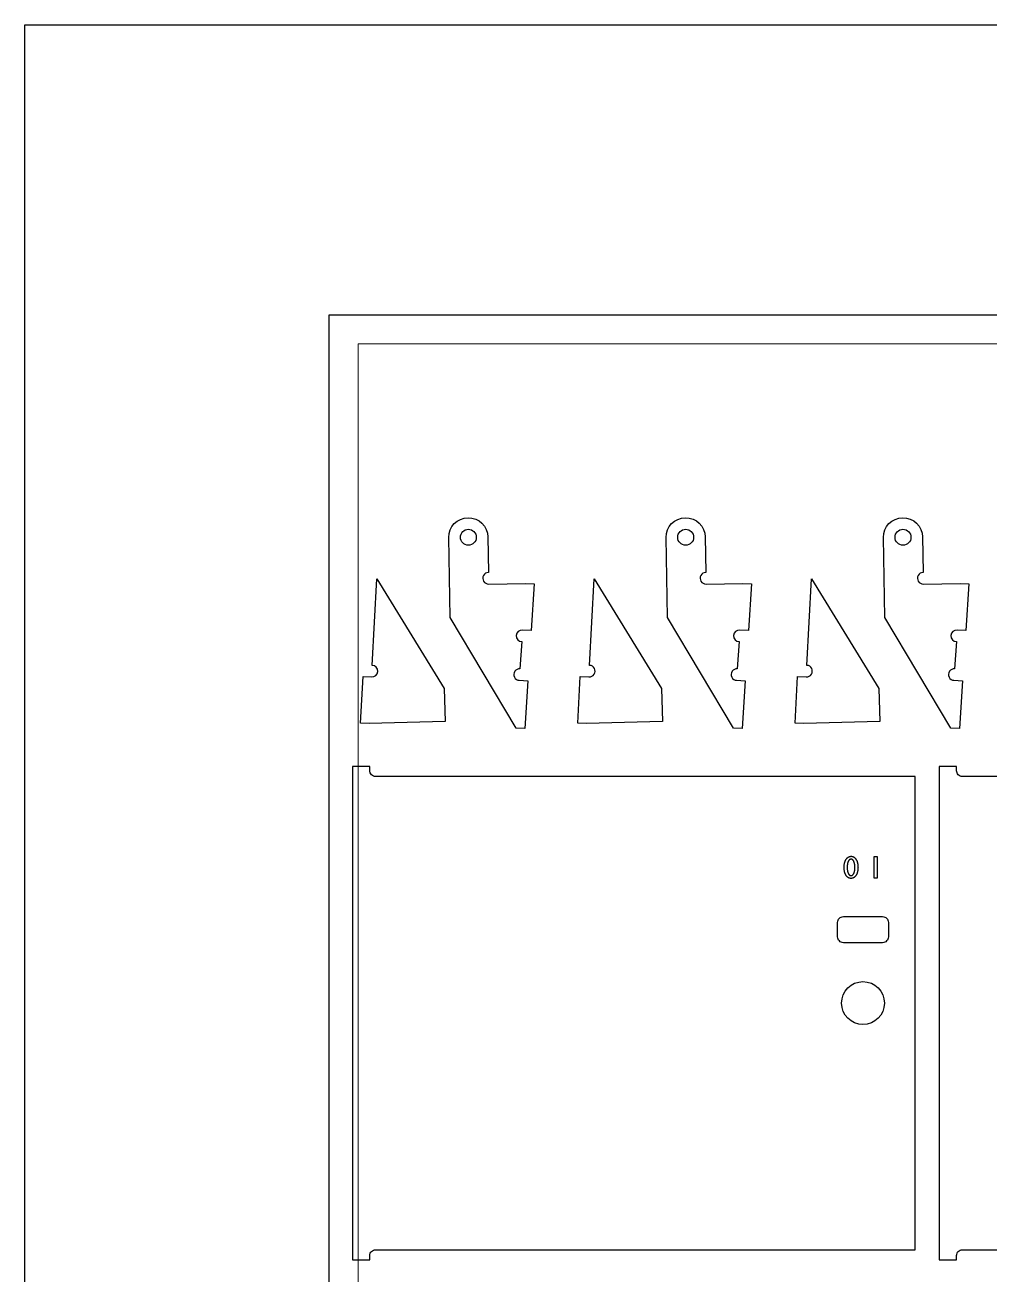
# Model space of a CAD drawing. Header units: millimetres. Extents: x -300 to 5880, y -300 to 4158.
# Drawn here: x 0 to 665, y 3296 to 4158 of the extents above; entities that cross this region are included whole.
import ezdxf

# ---------------------------------------------------------------- set-up
doc = ezdxf.new("R2010")
doc.units = ezdxf.units.MM
doc.layers.add('00-NOPRINT_TEXT', color=7, linetype='Continuous', lineweight=25)
doc.layers.add('00_NOPRINT_TOLERANCE', color=7, linetype='Continuous', lineweight=5)
for name, color, linetype, lineweight, true_color in [('BOARD_$TH-NOMINAL', 3, 'Continuous', 30, 0x00ff00), ('TOP-CUT-INSIDE_12.000MM', 3, 'Continuous', 25, 0x00ff04), ('TOP-CUT-OUTSIDE_12.000MM', 60, 'Continuous', 25, 0xa0ff00), ('TOP-HOLE-11.002MM-DIAM_12.000MM', 5, 'Continuous', 25, 0x000dff)]:
    doc.layers.add(name, color=color, linetype=linetype, lineweight=lineweight, true_color=true_color)
doc.layers.add('TOP-POCKET-INSIDE_2.000MM', color=4, linetype='Continuous')

# ---------------------------------------------------------------- blocks, each defined once
blk = doc.blocks.new('Borders Opendesk_7')
at = {"layer": '00-NOPRINT_TEXT'}
for p, q in [((0, 4158), (5880, 4158)), ((0, 0), (0, 4158))]:
    blk.add_line(p, q, dxfattribs=at)
at = {"layer": '00_NOPRINT_TOLERANCE', "ltscale": 0.379202}
for p, q in [((210, 3958), (1430, 3958)), ((210, 1518), (210, 3958))]:
    blk.add_line(p, q, dxfattribs=at)
at = {"layer": '00_NOPRINT_TOLERANCE', "ltscale": 0.380876}
blk.add_line((230, 3938), (1410, 3938), dxfattribs=at)
at = {"layer": '00_NOPRINT_TOLERANCE', "ltscale": 0.380023}
blk.add_line((230, 1538), (230, 3938), dxfattribs=at)
at = {"layer": 'BOARD_$TH-NOMINAL'}
for p, q in [((210, 3958), (1430, 3958)), ((210, 1518), (210, 3958))]:
    blk.add_line(p, q, dxfattribs=at)

msp = doc.modelspace()

# ---------------------------------------------------------------- linework, layer by layer
at = {"layer": 'TOP-CUT-INSIDE_12.000MM'}
msp.add_lwpolyline([(564.91, 3542.86), (591.91, 3542.86, -0.414214), (595.91, 3538.86), (595.91, 3528.86, -0.414214), (591.91, 3524.86), (564.91, 3524.86, -0.414214), (560.91, 3528.86), (560.91, 3538.86, -0.414214)], format="xyb", close=True, dxfattribs=at)
msp.add_circle((578.41, 3483.19), 14.79, dxfattribs=at)
at = {"layer": 'TOP-CUT-OUTSIDE_12.000MM'}
for points in [[(343.39, 3740.53, 1), (342.87, 3732.55), (341.65, 3713.84, 1.000001), (341.12, 3705.86), (347.11, 3705.47), (344.95, 3672.54), (338.96, 3672.93), (293.46, 3749.17), (292.52, 3804.34, -1), (319.52, 3804.76), (319.93, 3780.28, 1.000127), (320.07, 3772.29), (345.45, 3772.72), (351.42, 3772.33), (349.31, 3740.14), (343.39, 3740.53)], [(493.39, 3740.53, 1), (492.87, 3732.55), (491.65, 3713.84, 1.000001), (491.12, 3705.86), (497.11, 3705.47), (494.95, 3672.54), (488.96, 3672.93), (443.46, 3749.17), (442.52, 3804.34, -1), (469.52, 3804.76), (469.93, 3780.28, 1.000127), (470.07, 3772.29), (495.45, 3772.72), (501.42, 3772.33), (499.31, 3740.14), (493.39, 3740.53)], [(643.39, 3740.53, 1), (642.87, 3732.55), (641.65, 3713.84, 1.000001), (641.12, 3705.86), (647.11, 3705.47), (644.95, 3672.54), (638.96, 3672.93), (593.46, 3749.17), (592.52, 3804.34, -1), (619.52, 3804.76), (619.93, 3780.28, 1.000127), (620.07, 3772.29), (645.45, 3772.72), (651.42, 3772.33), (649.31, 3740.14), (643.39, 3740.53)]]:
    msp.add_lwpolyline(points, format="xyb", dxfattribs=at)
for points in [[(239.23, 3708.19, 1), (239.66, 3716.18), (242.84, 3775.84), (289.27, 3700.17), (289.94, 3677.51), (237.58, 3675.98), (231.59, 3676.3), (233.31, 3708.51)], [(392.84, 3775.84), (439.27, 3700.17), (439.94, 3677.51), (387.58, 3675.98), (381.59, 3676.3), (383.31, 3708.51), (389.23, 3708.19, 1), (389.66, 3716.18)], [(531.59, 3676.3), (533.31, 3708.51), (539.23, 3708.19, 1), (539.66, 3716.18), (542.84, 3775.84), (589.27, 3700.17), (589.94, 3677.51), (537.58, 3675.98)], [(242, 3313), (614.34, 3313), (614.34, 3639.5), (242, 3639.5, -0.414214), (238, 3643.5), (238, 3646.5), (226, 3646.5), (226, 3306), (238, 3306), (238, 3309, -0.414214)], [(647, 3639.5, -0.414214), (643, 3643.5), (643, 3646.5), (631, 3646.5), (631, 3306), (643, 3306), (643, 3309, -0.414214), (647, 3313), (1019.34, 3313), (1019.34, 3639.5)]]:
    msp.add_lwpolyline(points, format="xyb", close=True, dxfattribs=at)
at = {"layer": 'TOP-HOLE-11.002MM-DIAM_12.000MM'}
for centre in [(306.02, 3804.55), (456.02, 3804.55), (606.02, 3804.55)]:
    msp.add_circle(centre, 5.5, dxfattribs=at)
at = {"layer": 'TOP-POCKET-INSIDE_2.000MM'}
for points in [[(570.25, 3584.44), (570.37, 3584.44), (570.5, 3584.43), (570.62, 3584.42), (570.69, 3584.41), (570.75, 3584.41), (570.81, 3584.4), (570.87, 3584.39), (570.93, 3584.38), (570.99, 3584.36), (571.05, 3584.35), (571.11, 3584.34), (571.17, 3584.32), (571.23, 3584.31), (571.28, 3584.29), (571.34, 3584.27), (571.4, 3584.25), (571.46, 3584.23), (571.51, 3584.21), (571.57, 3584.19), (571.63, 3584.16), (571.68, 3584.14), (571.74, 3584.11), (571.79, 3584.09), (571.85, 3584.06), (571.9, 3584.03), (571.96, 3584), (572.01, 3583.97), (572.12, 3583.9), (572.22, 3583.83), (572.33, 3583.76), (572.43, 3583.68), (572.53, 3583.6), (572.63, 3583.51), (572.73, 3583.42), (572.82, 3583.33), (572.92, 3583.23), (573.01, 3583.13), (573.1, 3583.02), (573.2, 3582.91), (573.29, 3582.79), (573.37, 3582.68), (573.46, 3582.55), (573.55, 3582.42), (573.63, 3582.29), (573.71, 3582.16), (573.79, 3582.02), (573.87, 3581.88), (573.95, 3581.74), (574.02, 3581.59), (574.09, 3581.45), (574.15, 3581.3), (574.22, 3581.15), (574.28, 3580.99), (574.34, 3580.84), (574.39, 3580.68), (574.45, 3580.52), (574.5, 3580.36), (574.55, 3580.19), (574.59, 3580.02), (574.63, 3579.85), (574.71, 3579.51), (574.78, 3579.15), (574.84, 3578.79), (574.89, 3578.42), (574.92, 3578.04), (574.95, 3577.65), (574.96, 3577.25), (574.97, 3576.84), (574.96, 3576.42), (574.95, 3576.01), (574.92, 3575.61), (574.89, 3575.22), (574.84, 3574.84), (574.78, 3574.47), (574.71, 3574.11), (574.63, 3573.77), (574.59, 3573.59), (574.55, 3573.43), (574.5, 3573.26), (574.45, 3573.1), (574.39, 3572.94), (574.34, 3572.78), (574.28, 3572.62), (574.22, 3572.47), (574.15, 3572.32), (574.09, 3572.17), (574.02, 3572.02), (573.95, 3571.88), (573.87, 3571.74), (573.79, 3571.6), (573.71, 3571.46), (573.63, 3571.33), (573.55, 3571.2), (573.46, 3571.07), (573.37, 3570.95), (573.28, 3570.83), (573.19, 3570.72), (573.1, 3570.61), (573.01, 3570.5), (572.91, 3570.4), (572.82, 3570.3), (572.72, 3570.21), (572.62, 3570.12), (572.52, 3570.03), (572.41, 3569.95), (572.31, 3569.88), (572.2, 3569.8), (572.1, 3569.74), (571.99, 3569.67), (571.88, 3569.61), (571.82, 3569.58), (571.76, 3569.56), (571.71, 3569.53), (571.65, 3569.5), (571.59, 3569.48), (571.53, 3569.46), (571.48, 3569.43), (571.42, 3569.41), (571.36, 3569.39), (571.3, 3569.37), (571.24, 3569.35), (571.18, 3569.34), (571.12, 3569.32), (571.06, 3569.31), (570.93, 3569.28), (570.81, 3569.26), (570.68, 3569.24), (570.55, 3569.22), (570.42, 3569.21), (570.29, 3569.21), (570.16, 3569.21), (570.03, 3569.21), (569.89, 3569.21), (569.76, 3569.22), (569.63, 3569.24), (569.51, 3569.26), (569.38, 3569.28), (569.26, 3569.3), (569.13, 3569.33), (569.01, 3569.37), (568.89, 3569.41), (568.83, 3569.43), (568.77, 3569.45), (568.72, 3569.47), (568.66, 3569.5), (568.6, 3569.52), (568.54, 3569.55), (568.49, 3569.58), (568.43, 3569.6), (568.32, 3569.66), (568.21, 3569.72), (568.1, 3569.79), (568, 3569.86), (567.89, 3569.94), (567.79, 3570.02), (567.69, 3570.1), (567.59, 3570.19), (567.49, 3570.28), (567.39, 3570.37), (567.3, 3570.47), (567.21, 3570.58), (567.12, 3570.69), (567.03, 3570.8), (566.94, 3570.91), (566.85, 3571.03), (566.77, 3571.16), (566.69, 3571.28), (566.61, 3571.42), (566.53, 3571.55), (566.45, 3571.69), (566.38, 3571.82), (566.31, 3571.97), (566.24, 3572.11), (566.17, 3572.26), (566.11, 3572.41), (566.05, 3572.56), (565.99, 3572.72), (565.94, 3572.87), (565.89, 3573.03), (565.84, 3573.2), (565.79, 3573.36), (565.74, 3573.53), (565.7, 3573.7), (565.63, 3574.05), (565.56, 3574.41), (565.5, 3574.78), (565.46, 3575.16), (565.42, 3575.56), (565.4, 3575.96), (565.38, 3576.37), (565.37, 3576.8), (565.38, 3577.21), (565.4, 3577.62), (565.42, 3578.02), (565.46, 3578.41), (565.51, 3578.79), (565.56, 3579.16), (565.63, 3579.52), (565.71, 3579.87), (565.76, 3580.04), (565.8, 3580.21), (565.85, 3580.38), (565.9, 3580.54), (565.96, 3580.7), (566.01, 3580.86), (566.07, 3581.02), (566.14, 3581.17), (566.2, 3581.32), (566.27, 3581.47), (566.34, 3581.62), (566.41, 3581.76), (566.49, 3581.9), (566.56, 3582.04), (566.65, 3582.18), (566.73, 3582.31), (566.81, 3582.44), (566.9, 3582.57), (566.99, 3582.69), (567.08, 3582.81), (567.17, 3582.93), (567.26, 3583.04), (567.36, 3583.14), (567.46, 3583.24), (567.55, 3583.34), (567.65, 3583.43), (567.76, 3583.52), (567.86, 3583.61), (567.96, 3583.69), (568.07, 3583.77), (568.18, 3583.84), (568.29, 3583.91), (568.4, 3583.97), (568.51, 3584.03), (568.62, 3584.09), (568.68, 3584.12), (568.74, 3584.14), (568.8, 3584.16), (568.85, 3584.19), (568.91, 3584.21), (568.97, 3584.23), (569.03, 3584.25), (569.09, 3584.27), (569.15, 3584.29), (569.22, 3584.31), (569.34, 3584.34), (569.46, 3584.36), (569.59, 3584.39), (569.72, 3584.41), (569.85, 3584.42), (569.98, 3584.43), (570.11, 3584.44)], [(570.27, 3582.41), (570.16, 3582.41), (570.12, 3582.41), (570.09, 3582.41), (570.05, 3582.41), (570.01, 3582.41), (569.97, 3582.4), (569.94, 3582.4), (569.9, 3582.4), (569.86, 3582.39), (569.83, 3582.38), (569.79, 3582.38), (569.75, 3582.37), (569.72, 3582.36), (569.68, 3582.35), (569.65, 3582.34), (569.61, 3582.33), (569.58, 3582.32), (569.55, 3582.31), (569.51, 3582.29), (569.48, 3582.28), (569.44, 3582.27), (569.41, 3582.25), (569.38, 3582.24), (569.35, 3582.22), (569.31, 3582.2), (569.28, 3582.18), (569.25, 3582.17), (569.22, 3582.15), (569.19, 3582.13), (569.15, 3582.1), (569.12, 3582.08), (569.09, 3582.06), (569.06, 3582.04), (569.03, 3582.01), (569, 3581.99), (568.97, 3581.96), (568.94, 3581.94), (568.91, 3581.91), (568.88, 3581.88), (568.83, 3581.82), (568.77, 3581.76), (568.71, 3581.7), (568.66, 3581.63), (568.61, 3581.57), (568.55, 3581.49), (568.5, 3581.42), (568.45, 3581.34), (568.4, 3581.26), (568.36, 3581.18), (568.31, 3581.09), (568.26, 3581), (568.22, 3580.91), (568.17, 3580.81), (568.13, 3580.71), (568.09, 3580.61), (568.05, 3580.51), (568.01, 3580.41), (567.97, 3580.3), (567.9, 3580.08), (567.84, 3579.86), (567.78, 3579.62), (567.72, 3579.38), (567.68, 3579.13), (567.63, 3578.87), (567.6, 3578.6), (567.57, 3578.32), (567.54, 3578.04), (567.52, 3577.75), (567.51, 3577.45), (567.5, 3577.14), (567.5, 3576.82), (567.5, 3576.49), (567.51, 3576.17), (567.52, 3575.87), (567.54, 3575.57), (567.56, 3575.28), (567.6, 3574.99), (567.63, 3574.72), (567.67, 3574.46), (567.72, 3574.2), (567.77, 3573.96), (567.83, 3573.72), (567.89, 3573.49), (567.96, 3573.27), (568, 3573.17), (568.03, 3573.06), (568.07, 3572.96), (568.11, 3572.86), (568.16, 3572.76), (568.2, 3572.67), (568.24, 3572.58), (568.29, 3572.49), (568.34, 3572.4), (568.38, 3572.32), (568.43, 3572.24), (568.48, 3572.16), (568.53, 3572.08), (568.58, 3572.01), (568.64, 3571.94), (568.69, 3571.88), (568.75, 3571.81), (568.8, 3571.75), (568.86, 3571.7), (568.89, 3571.67), (568.92, 3571.64), (568.95, 3571.62), (568.98, 3571.59), (569.01, 3571.57), (569.04, 3571.54), (569.07, 3571.52), (569.1, 3571.5), (569.13, 3571.48), (569.16, 3571.45), (569.19, 3571.43), (569.22, 3571.41), (569.26, 3571.4), (569.29, 3571.38), (569.32, 3571.36), (569.35, 3571.34), (569.39, 3571.33), (569.42, 3571.31), (569.45, 3571.3), (569.49, 3571.29), (569.52, 3571.27), (569.56, 3571.26), (569.59, 3571.25), (569.62, 3571.24), (569.66, 3571.23), (569.7, 3571.22), (569.73, 3571.21), (569.77, 3571.2), (569.8, 3571.2), (569.84, 3571.19), (569.88, 3571.18), (569.91, 3571.18), (569.95, 3571.18), (569.99, 3571.17), (570.03, 3571.17), (570.06, 3571.17), (570.1, 3571.17), (570.14, 3571.17), (570.18, 3571.17), (570.22, 3571.17), (570.25, 3571.17), (570.29, 3571.17), (570.33, 3571.18), (570.37, 3571.18), (570.4, 3571.18), (570.44, 3571.19), (570.48, 3571.2), (570.51, 3571.2), (570.55, 3571.21), (570.59, 3571.22), (570.62, 3571.23), (570.66, 3571.24), (570.69, 3571.25), (570.73, 3571.26), (570.76, 3571.27), (570.79, 3571.29), (570.83, 3571.3), (570.86, 3571.31), (570.9, 3571.33), (570.93, 3571.34), (570.96, 3571.36), (570.99, 3571.38), (571.03, 3571.4), (571.06, 3571.41), (571.09, 3571.43), (571.12, 3571.45), (571.15, 3571.48), (571.18, 3571.5), (571.22, 3571.52), (571.25, 3571.54), (571.28, 3571.57), (571.31, 3571.59), (571.34, 3571.62), (571.37, 3571.64), (571.4, 3571.67), (571.42, 3571.7), (571.48, 3571.75), (571.54, 3571.81), (571.59, 3571.88), (571.65, 3571.94), (571.7, 3572.01), (571.75, 3572.08), (571.8, 3572.16), (571.86, 3572.24), (571.9, 3572.32), (571.95, 3572.4), (572, 3572.49), (572.05, 3572.58), (572.09, 3572.67), (572.13, 3572.76), (572.18, 3572.86), (572.22, 3572.96), (572.26, 3573.06), (572.3, 3573.17), (572.33, 3573.27), (572.4, 3573.49), (572.47, 3573.71), (572.53, 3573.95), (572.58, 3574.19), (572.63, 3574.44), (572.67, 3574.7), (572.7, 3574.97), (572.74, 3575.25), (572.76, 3575.53), (572.78, 3575.82), (572.79, 3576.12), (572.8, 3576.43), (572.8, 3577.07), (572.79, 3577.38), (572.78, 3577.69), (572.76, 3577.98), (572.74, 3578.27), (572.71, 3578.55), (572.67, 3578.82), (572.63, 3579.08), (572.59, 3579.33), (572.54, 3579.58), (572.48, 3579.82), (572.42, 3580.05), (572.35, 3580.27), (572.28, 3580.48), (572.24, 3580.58), (572.2, 3580.68), (572.16, 3580.78), (572.12, 3580.88), (572.07, 3580.97), (572.03, 3581.06), (571.98, 3581.15), (571.94, 3581.24), (571.89, 3581.32), (571.84, 3581.4), (571.79, 3581.48), (571.74, 3581.55), (571.69, 3581.62), (571.64, 3581.69), (571.59, 3581.75), (571.54, 3581.81), (571.48, 3581.87), (571.45, 3581.9), (571.43, 3581.93), (571.4, 3581.95), (571.37, 3581.98), (571.34, 3582.01), (571.31, 3582.03), (571.28, 3582.05), (571.25, 3582.08), (571.22, 3582.1), (571.19, 3582.12), (571.16, 3582.14), (571.13, 3582.16), (571.1, 3582.18), (571.07, 3582.2), (571.04, 3582.22), (571.01, 3582.23), (570.98, 3582.25), (570.95, 3582.26), (570.92, 3582.28), (570.88, 3582.29), (570.85, 3582.31), (570.82, 3582.32), (570.79, 3582.33), (570.75, 3582.34), (570.72, 3582.35), (570.69, 3582.36), (570.65, 3582.37), (570.62, 3582.38), (570.59, 3582.38), (570.55, 3582.39), (570.52, 3582.4), (570.48, 3582.4), (570.45, 3582.4), (570.41, 3582.41), (570.38, 3582.41), (570.34, 3582.41), (570.3, 3582.41)], [(586.1, 3584.25), (588.23, 3584.25), (588.23, 3569.35), (586.1, 3569.35)]]:
    msp.add_lwpolyline(points, close=True, dxfattribs=at)

# ---------------------------------------------------------------- block references
msp.add_blockref('Borders Opendesk_7', (0, 0))

doc.saveas('drawing.dxf')
